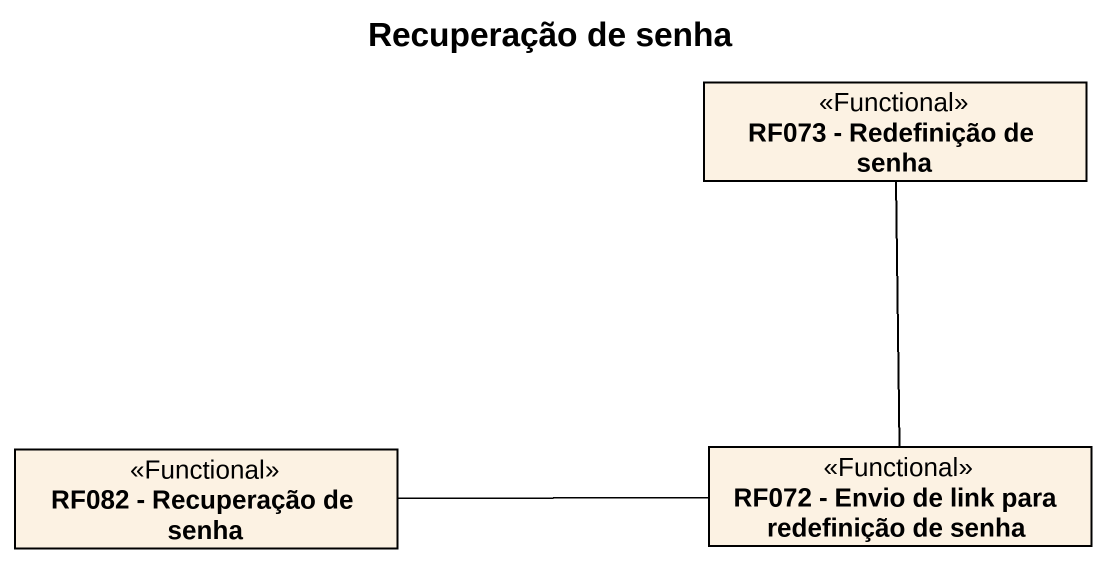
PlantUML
@startuml
title Recuperação de senha
hide circle
hide empty members
class "RF073 - Redefinição de senha" as RF073_Redefinição_de_senha <<Functional>>
class "RF082 - Recuperação de senha" as RF082_Recuperação_de_senha <<Functional>>
class "RF072 - Envio de link para redefinição de senha" as RF072_Envio_de_link_para <<Functional>>
RF073_Redefinição_de_senha -- RF072_Envio_de_link_para
RF082_Recuperação_de_senha -right- RF072_Envio_de_link_para
@enduml
